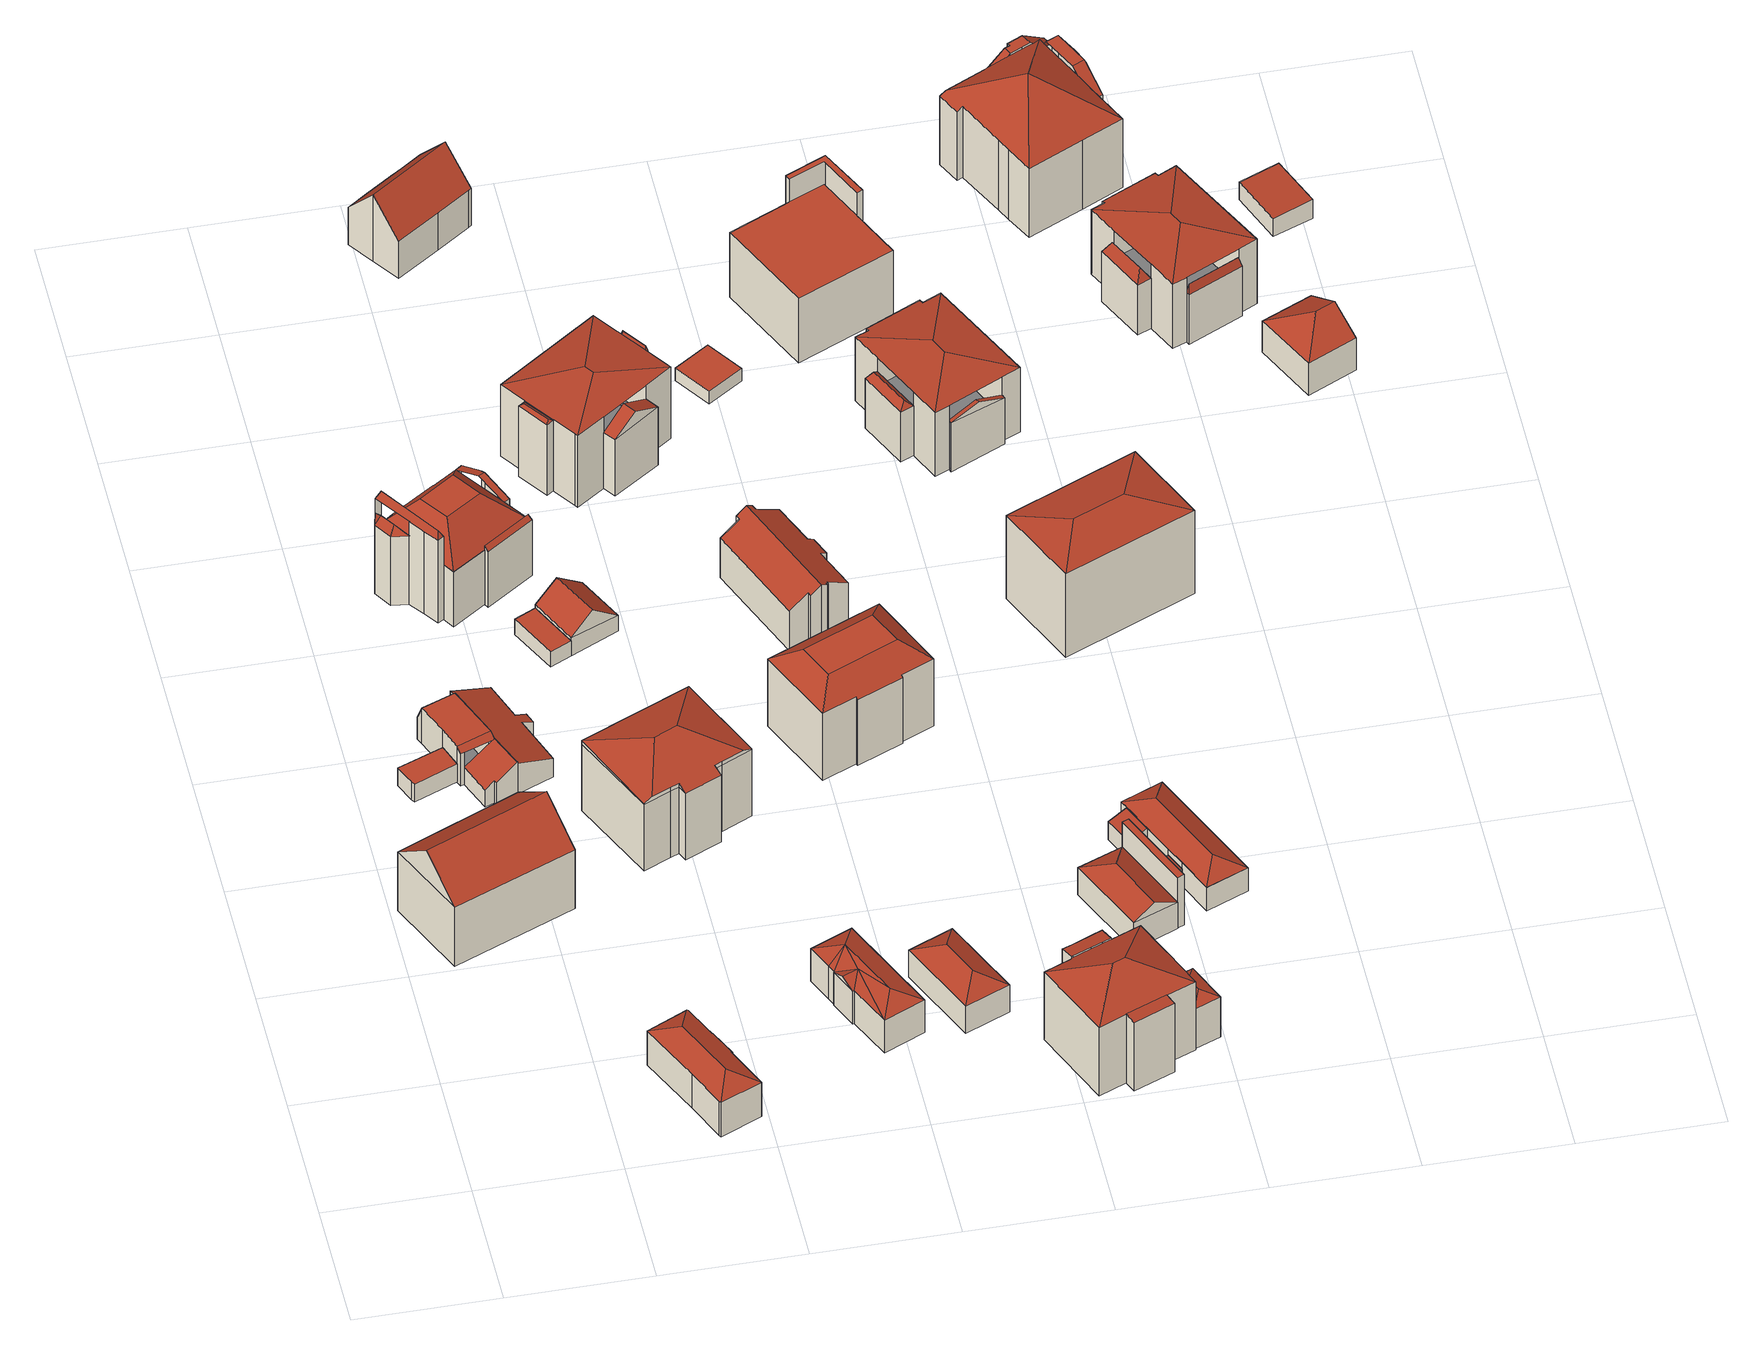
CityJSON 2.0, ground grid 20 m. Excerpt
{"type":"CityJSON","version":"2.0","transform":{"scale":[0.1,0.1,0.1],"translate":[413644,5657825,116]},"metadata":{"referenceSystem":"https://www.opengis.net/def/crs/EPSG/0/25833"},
"CityObjects":{
"building1":{"type":"Building","attributes":{"Dachtyp_tdc":"tdcGableRoof","Gemeindeschluessel":14612000,"Dachneigung":39.81,"QualitaetDacherkennung":63,"Geometrietyp2DReferenz":"3000","measuredHeight":15.78,"function":"31001_9998","roofType":"3100"},"geometry":[{"type":"Solid","lod":"2","boundaries":[[[[0,1,2,3]],[[1,4,5,2]],[[4,6,7,5]],[[6,0,3,7]],[[4,1,8]],[[0,6,9]],[[1,0,9,8]],[[6,4,8,9]],[[3,2,5,7]]]],"semantics":{"surfaces":[{"type":"WallSurface"},{"type":"RoofSurface"},{"type":"GroundSurface"}],"values":[[0,0,0,0,0,0,1,1,2]]}}]},
"building2":{"type":"Building","attributes":{"Dachtyp_tdc":"tdcPolyFlatRoof","Gemeindeschluessel":14612000,"Dachneigung":0,"QualitaetDacherkennung":68,"Geometrietyp2DReferenz":"3000","measuredHeight":3.24,"function":"31001_9998","roofType":"1000"},"geometry":[{"type":"Solid","lod":"2","boundaries":[[[[10,11,12,13]],[[11,14,15,12]],[[14,16,17,15]],[[16,18,19,17]],[[18,10,13,19]],[[18,16,14,11,10]],[[13,12,15,17,19]]]],"semantics":{"surfaces":[{"type":"WallSurface"},{"type":"RoofSurface"},{"type":"GroundSurface"}],"values":[[0,0,0,0,0,1,2]]}}]},
"building3":{"type":"Building","attributes":{"Dachtyp_tdc":"tdcHipRoof","Gemeindeschluessel":14612000,"Dachneigung":24.37,"QualitaetDacherkennung":87,"Geometrietyp2DReferenz":"3000","measuredHeight":7.54,"function":"31001_9998","roofType":"3200"},"geometry":[{"type":"Solid","lod":"2","boundaries":[[[[20,21,22]],[[23,24,25,20,22,26]],[[21,27,28,29,30,31,32,33,26,22]],[[34,35,36,37,38,39,40,41,42,43,44,45]],[[30,29,35,34]],[[29,28,36,35]],[[28,27,37,36]],[[27,21,38,37]],[[21,20,39,38]],[[20,25,40,39]],[[25,24,41,40]],[[24,23,42,41]],[[23,33,43,42]],[[33,32,44,43]],[[32,31,45,44]],[[31,30,34,45]],[[33,23,26]]]],"semantics":{"surfaces":[{"type":"RoofSurface"},{"type":"GroundSurface"},{"type":"WallSurface"}],"values":[[0,0,0,1,2,2,2,2,2,2,2,2,2,2,2,2,0]]}}]},
"building4":{"type":"Building","attributes":{"Gemeindeschluessel":14612000,"Geometrietyp2DReferenz":"3000","function":"31001_9998","roofType":"9999"},"children":["building4-1","building4-2"]},
"building4-1":{"type":"BuildingPart","attributes":{"Dachtyp_tdc":"tdcCutGableRoof","Dachneigung":0.123,"QualitaetDacherkennung":60,"Geometrietyp2DReferenz":"3000","measuredHeight":6.38,"roofType":"9999"},"parents":["building4"],"geometry":[{"type":"MultiSurface","lod":"2","boundaries":[[[46,47,48,49]],[[47,50,51,48]],[[50,52,53,51]],[[52,54,55,53]],[[54,56,57,55]],[[56,58,59,57]],[[58,60,61,59]],[[62,63,64,65,66]],[[63,67,68,64]],[[67,69,70,68]],[[69,71,72,70]],[[71,73,74,72]],[[73,46,49,74]],[[69,67,63,62,75,60,58]],[[56,54,52,50,47,46,73]],[[58,56,73,71,69]],[[49,48,51,53,55,57,59,61,65,64,68,70,72,74]]],"semantics":{"surfaces":[{"type":"WallSurface"},{"type":"RoofSurface"},{"type":"GroundSurface"}],"values":[0,0,0,0,0,0,0,0,0,0,0,0,0,1,1,1,2]}}]},
"building4-2":{"type":"BuildingPart","attributes":{"Dachtyp_tdc":"tdcPolyFlatRoof","Dachneigung":31.59,"QualitaetDacherkennung":56,"Geometrietyp2DReferenz":"3000","measuredHeight":5.87,"roofType":"2100"},"parents":["building4"],"geometry":[{"type":"MultiSurface","lod":"2","boundaries":[[[76,77,78,61,60]],[[77,79,80,78]],[[79,81,82,80]],[[81,83,84,82]],[[83,85,86,84]],[[85,66,65,86]],[[66,85,83,81,79,77,76,75]],[[61,78,80,82,84,86,65]]],"semantics":{"surfaces":[{"type":"WallSurface"},{"type":"RoofSurface"},{"type":"GroundSurface"}],"values":[0,0,0,0,0,0,1,2]}}]},
"building5":{"type":"Building","attributes":{"Dachtyp_tdc":"tdcPolyFlatRoof","Gemeindeschluessel":14612000,"Dachneigung":21.77,"QualitaetDacherkennung":79,"Geometrietyp2DReferenz":"3000","measuredHeight":5.62,"function":"31001_9998","roofType":"2100"},"geometry":[{"type":"Solid","lod":"2","boundaries":[[[[87,88,89,90]],[[88,91,92,89]],[[91,93,94,92]],[[93,95,96,94]],[[95,97,98,96]],[[97,99,100,98]],[[99,101,102,100]],[[101,87,90,102]],[[101,99,97,95,93,91,88,87]],[[90,89,92,94,96,98,100,102]]]],"semantics":{"surfaces":[{"type":"WallSurface"},{"type":"RoofSurface"},{"type":"GroundSurface"}],"values":[[0,0,0,0,0,0,0,0,1,2]]}}]},
"building6":{"type":"Building","attributes":{"Gemeindeschluessel":14612000,"Geometrietyp2DReferenz":"3000","function":"31001_9998","roofType":"9999"},"children":["building6-1","building6-2","building6-3","building6-4","building6-5","building6-6","building6-7"]},
"building6-1":{"type":"BuildingPart","attributes":{"Dachtyp_tdc":"tdcFreeFormRoof","Dachneigung":66.56,"QualitaetDacherkennung":12,"Geometrietyp2DReferenz":"3000","measuredHeight":16.06,"roofType":"5000"},"parents":["building6"],"geometry":[{"type":"MultiSurface","lod":"2","boundaries":[[[103,104,105,106]],[[104,107,108,109,105]],[[110,111,112,113,114,115]],[[116,117,118,119,120]],[[117,103,106,118]],[[111,110,121]],[[110,107,104,103,117,122,121]],[[117,116,122]],[[116,111,121,122]],[[106,105,109,114,113,119,118]]],"semantics":{"surfaces":[{"type":"WallSurface"},{"type":"RoofSurface"},{"type":"GroundSurface"}],"values":[0,0,0,0,0,1,1,1,1,2]}}]},
"building6-2":{"type":"BuildingPart","attributes":{"Dachtyp_tdc":"tdcPolyFlatRoof","Dachneigung":38.44,"QualitaetDacherkennung":28,"Geometrietyp2DReferenz":"3000","measuredHeight":10.47,"roofType":"2100"},"parents":["building6"],"geometry":[{"type":"MultiSurface","lod":"2","boundaries":[[[123,124,125,126,127,128]],[[129,130,131,132,133,134]],[[130,123,128,131]],[[130,129,124,123]],[[128,127,132,131]]],"semantics":{"surfaces":[{"type":"WallSurface"},{"type":"RoofSurface"},{"type":"GroundSurface"}],"values":[0,0,0,1,2]}}]},
"building6-3":{"type":"BuildingPart","attributes":{"Dachtyp_tdc":"tdcGableRoof","Dachneigung":12.27,"QualitaetDacherkennung":12,"Geometrietyp2DReferenz":"3000","measuredHeight":6.45,"roofType":"3100"},"parents":["building6"],"geometry":[{"type":"MultiSurface","lod":"2","boundaries":[[[135,136,137,138]],[[139,140,141,142]],[[140,143,144,141]],[[143,145,146,144]],[[145,135,138,146]],[[143,140,139,147]],[[147,136,135,145,143]],[[138,137,148,142,141,144,146]]],"semantics":{"surfaces":[{"type":"WallSurface"},{"type":"RoofSurface"},{"type":"GroundSurface"}],"values":[0,0,0,0,0,1,1,2]}}]},
"building6-4":{"type":"BuildingPart","attributes":{"Dachtyp_tdc":"tdcFreeFormRoof","Dachneigung":58.34,"QualitaetDacherkennung":25,"Geometrietyp2DReferenz":"3000","measuredHeight":13.63,"roofType":"5000"},"parents":["building6"],"geometry":[{"type":"MultiSurface","lod":"2","boundaries":[[[108,149,150,109]],[[149,151,152,150]],[[151,115,114,152]],[[153,115,151]],[[154,153,151,149]],[[154,149,108]],[[153,154,108,115]],[[109,150,152,114]]],"semantics":{"surfaces":[{"type":"WallSurface"},{"type":"RoofSurface"},{"type":"GroundSurface"}],"values":[0,0,0,1,1,1,1,2]}}]},
"building6-5":{"type":"BuildingPart","attributes":{"Dachtyp_tdc":"tdcCutTentRoof","Dachneigung":47.79,"QualitaetDacherkennung":47,"Geometrietyp2DReferenz":"3000","measuredHeight":14.55,"roofType":"9999"},"parents":["building6"],"geometry":[{"type":"MultiSurface","lod":"2","boundaries":[[[126,155,156,127]],[[155,120,119,156]],[[112,157,139,142,113]],[[158,159,160,137,136]],[[159,161,162,160]],[[163,133,132,164]],[[165,125,134,166,167]],[[112,168,165,167,169]],[[157,112,169,170,161,159,158]],[[171,161,170,166,134]],[[170,169,167,166]],[[163,171,134,133]],[[171,163,172,161]],[[120,168,112]],[[155,165,168,120]],[[126,125,165,155]],[[127,156,119,113,142,148,137,160,162,173,164,132]]],"semantics":{"surfaces":[{"type":"WallSurface"},{"type":"RoofSurface"},{"type":"GroundSurface"}],"values":[0,0,0,0,0,0,1,1,1,1,1,0,0,0,0,0,2]}}]},
"building6-6":{"type":"BuildingPart","attributes":{"Dachtyp_tdc":"tdcFreeFormRoof","Dachneigung":47.49,"QualitaetDacherkennung":23,"Geometrietyp2DReferenz":"3000","measuredHeight":5.92,"roofType":"5000"},"parents":["building6"],"geometry":[{"type":"MultiSurface","lod":"2","boundaries":[[[174,175,176,177]],[[175,178,179,176]],[[180,181,182,183]],[[181,174,177,182]],[[178,175,184]],[[175,174,181,184]],[[181,180,178,184]],[[177,176,179,183,182]]],"semantics":{"surfaces":[{"type":"WallSurface"},{"type":"RoofSurface"},{"type":"GroundSurface"}],"values":[0,0,0,0,1,1,1,2]}}]},
"building6-7":{"type":"BuildingPart","attributes":{"Dachtyp_tdc":"tdcGableRoof","Dachneigung":20.64,"QualitaetDacherkennung":40,"Geometrietyp2DReferenz":"3000","measuredHeight":11.44,"roofType":"3100"},"parents":["building6"],"geometry":[{"type":"MultiSurface","lod":"2","boundaries":[[[185,186,187,179,178]],[[186,188,189,187]],[[188,163,164,189]],[[161,190,180,183,162]],[[191,163,188,186]],[[186,185,190,161,191]],[[179,187,189,164,173,162,183]]],"semantics":{"surfaces":[{"type":"WallSurface"},{"type":"RoofSurface"},{"type":"GroundSurface"}],"values":[0,0,0,0,1,1,2]}}]},
"building7":{"type":"Building","attributes":{"Dachtyp_tdc":"tdcFreeFormRoof","Gemeindeschluessel":14612000,"Dachneigung":18.89,"QualitaetDacherkennung":67,"Geometrietyp2DReferenz":"3000","measuredHeight":14.84,"function":"31001_9998","roofType":"5000"},"geometry":[{"type":"Solid","lod":"2","boundaries":[[[[192,193,194,195]],[[196,197,198,199]],[[196,193,192,197]],[[199,200,201,202,203,204,205,194,193,196]],[[206,195,194,205,207]],[[207,205,204,208]],[[208,204,203]],[[202,201,209]],[[209,201,200,210]],[[211,198,197,212]],[[210,200,199,198,211]],[[212,197,192,213]],[[203,202,214,215]],[[202,209,216,214]],[[209,210,217,216]],[[210,211,218,217]],[[211,212,219,218]],[[212,213,220,219]],[[213,206,221,220]],[[206,207,222,221]],[[207,208,223,222]],[[208,203,215,223]],[[213,192,195,206]],[[215,214,216,217,218,219,220,221,222,223]]]],"semantics":{"surfaces":[{"type":"RoofSurface"},{"type":"WallSurface"},{"type":"GroundSurface"}],"values":[[0,0,0,0,1,1,1,1,1,1,1,1,1,1,1,1,1,1,1,1,1,1,1,2]]}}]},
"building8":{"type":"Building","attributes":{"Dachtyp_tdc":"tdcPolyFlatRoof","Gemeindeschluessel":14612000,"Dachneigung":0,"QualitaetDacherkennung":71,"Geometrietyp2DReferenz":"3000","measuredHeight":2.63,"function":"31001_9998","roofType":"1000"},"geometry":[{"type":"Solid","lod":"2","boundaries":[[[[224,225,226,227]],[[225,228,229,226]],[[228,230,231,229]],[[230,224,227,231]],[[230,228,225,224]],[[227,226,229,231]]]],"semantics":{"surfaces":[{"type":"WallSurface"},{"type":"RoofSurface"},{"type":"GroundSurface"}],"values":[[0,0,0,0,1,2]]}}]},
"building9":{"type":"Building","attributes":{"Dachtyp_tdc":"tdcFreeFormRoof","Gemeindeschluessel":14612000,"Dachneigung":23.74,"QualitaetDacherkennung":91,"Geometrietyp2DReferenz":"3000","measuredHeight":7.22,"function":"31001_9998","roofType":"5000"},"geometry":[{"type":"Solid","lod":"2","boundaries":[[[[232,233,234,235]],[[233,236,237,234]],[[236,238,239,237]],[[238,240,241,239]],[[240,242,243,241]],[[242,244,245,243]],[[244,246,247,245]],[[246,248,249,247]],[[248,232,235,249]],[[250,248,246]],[[251,250,246,244]],[[251,244,242]],[[250,252,248]],[[251,252,250]],[[251,238,252]],[[251,240,238]],[[240,251,242]],[[248,252,232]],[[253,252,238,236]],[[253,236,233]],[[252,253,233,232]],[[235,234,237,239,241,243,245,247,249]]]],"semantics":{"surfaces":[{"type":"WallSurface"},{"type":"RoofSurface"},{"type":"GroundSurface"}],"values":[[0,0,0,0,0,0,0,0,0,1,1,1,1,1,1,1,1,1,1,0,1,2]]}}]},
"building10":{"type":"Building","attributes":{"Dachtyp_tdc":"tdcGableRoof","Gemeindeschluessel":14612000,"Dachneigung":39.93,"QualitaetDacherkennung":67,"Geometrietyp2DReferenz":"3000","measuredHeight":6.17,"function":"31001_9998","roofType":"3100"},"geometry":[{"type":"Solid","lod":"2","boundaries":[[[[254,255,231,227]],[[255,256,257,231]],[[256,258,259,257]],[[258,254,227,259]],[[256,255,260]],[[254,258,261]],[[255,254,261,260]],[[258,256,260,261]],[[227,231,257,259]]]],"semantics":{"surfaces":[{"type":"WallSurface"},{"type":"RoofSurface"},{"type":"GroundSurface"}],"values":[[0,0,0,0,0,0,1,1,2]]}}]},
"building11":{"type":"Building","attributes":{"Dachtyp_tdc":"tdcHipRoof","Gemeindeschluessel":14612000,"Dachneigung":29.7,"QualitaetDacherkennung":80,"Geometrietyp2DReferenz":"3000","measuredHeight":6.74,"function":"31001_9998","roofType":"3200"},"geometry":[{"type":"Solid","lod":"2","boundaries":[[[[262,263,264,265]],[[263,266,267,264]],[[266,268,269,267]],[[268,262,265,269]],[[266,263,270]],[[262,268,271]],[[263,262,271,270]],[[268,266,270,271]],[[265,264,267,269]]]],"semantics":{"surfaces":[{"type":"WallSurface"},{"type":"RoofSurface"},{"type":"GroundSurface"}],"values":[[0,0,0,0,1,1,1,1,2]]}}]},
"building12":{"type":"Building","attributes":{"name":"Dreieinigkeitsgemeinde Dresden","Dachtyp_tdc":"tdcGableRoof","Gemeindeschluessel":14612000,"Dachneigung":49.13,"QualitaetDacherkennung":100,"Geometrietyp2DReferenz":"3000","measuredHeight":11.85,"function":"31001_3041","roofType":"3100"},"geometry":[{"type":"Solid","lod":"2","boundaries":[[[[272,273,274,275]],[[273,276,277,274]],[[276,278,279,277]],[[278,280,281,279]],[[280,282,283,281]],[[282,284,285,283]],[[284,286,287,285]],[[286,288,289,287]],[[288,290,291,289]],[[290,292,293,291]],[[292,294,295,293]],[[294,272,275,295]],[[290,288,286,284,282,280]],[[280,278,276,273,272,294,292,290]],[[275,274,277,279,281,283,285,287,289,291,293,295]]]],"semantics":{"surfaces":[{"type":"WallSurface"},{"type":"RoofSurface"},{"type":"GroundSurface"}],"values":[[0,0,0,0,0,0,0,0,0,0,0,0,1,1,2]]}}]},
"building13":{"type":"Building","attributes":{"Gemeindeschluessel":14612000,"Geometrietyp2DReferenz":"3000","function":"31001_9998","roofType":"9999"},"children":["building13-1","building13-2","building13-3","building13-4"]},
"building13-1":{"type":"BuildingPart","attributes":{"Dachtyp_tdc":"tdcFreeFormRoof","Dachneigung":25.11,"QualitaetDacherkennung":18,"Geometrietyp2DReferenz":"3000","measuredHeight":12.85,"roofType":"5000"},"parents":["building13"],"geometry":[{"type":"MultiSurface","lod":"2","boundaries":[[[296,297,298,299]],[[297,300,301,298]],[[300,302,303,301]],[[304,305,300,297]],[[304,297,296]],[[305,304,296,302]],[[305,302,300]],[[299,298,301,303]]],"semantics":{"surfaces":[{"type":"WallSurface"},{"type":"RoofSurface"},{"type":"GroundSurface"}],"values":[0,0,0,1,1,1,1,2]}}]},
"building13-2":{"type":"BuildingPart","attributes":{"Dachtyp_tdc":"tdcFreeFormRoof","Dachneigung":77.84,"QualitaetDacherkennung":19,"Geometrietyp2DReferenz":"3000","measuredHeight":12.87,"roofType":"5000"},"parents":["building13"],"geometry":[{"type":"MultiSurface","lod":"2","boundaries":[[[306,307,308,309]],[[307,310,311,308]],[[312,306,309,313]],[[314,310,307]],[[315,314,307,306]],[[315,306,312]],[[314,315,312,310]],[[309,308,311,313]]],"semantics":{"surfaces":[{"type":"WallSurface"},{"type":"RoofSurface"},{"type":"GroundSurface"}],"values":[0,0,0,1,1,1,1,2]}}]},
"building13-3":{"type":"BuildingPart","attributes":{"Dachtyp_tdc":"tdcGableRoof","Dachneigung":26.93,"QualitaetDacherkennung":8,"Geometrietyp2DReferenz":"3000","measuredHeight":12.49,"roofType":"3100"},"parents":["building13"],"geometry":[{"type":"MultiSurface","lod":"2","boundaries":[[[316,317,318,319]],[[317,320,321,318]],[[320,322,323,321]],[[320,317,324]],[[317,316,325,324]],[[322,320,324,325]],[[319,318,321,323]]],"semantics":{"surfaces":[{"type":"WallSurface"},{"type":"RoofSurface"},{"type":"GroundSurface"}],"values":[0,0,0,0,1,1,2]}}]},
"building13-4":{"type":"BuildingPart","attributes":{"Dachtyp_tdc":"tdcHipRoof","Dachneigung":10.04,"QualitaetDacherkennung":43,"Geometrietyp2DReferenz":"3000","measuredHeight":14.32,"roofType":"3200"},"parents":["building13"],"geometry":[{"type":"MultiSurface","lod":"2","boundaries":[[[326,303,302]],[[326,327,328,303]],[[327,329,330,328]],[[329,331,313,330]],[[331,312,313]],[[332,311,310]],[[332,333,334,311]],[[333,335,336,334]],[[335,337,319,336]],[[337,316,319]],[[338,339,340,323,322]],[[339,341,342,340]],[[341,343,296,299,342]],[[339,338,337,335,344]],[[329,327,345]],[[335,333,332,331,329,345,344]],[[327,326,343,341,339,344,345]],[[303,328,330,313,311,334,336,319,323,340,342,299]]],"semantics":{"surfaces":[{"type":"WallSurface"},{"type":"RoofSurface"},{"type":"GroundSurface"}],"values":[0,0,0,0,0,0,0,0,0,0,0,0,0,1,1,1,1,2]}}]},
"building14":{"type":"Building","attributes":{"Dachtyp_tdc":"tdcCutTentRoof","Gemeindeschluessel":14612000,"Dachneigung":36.1,"QualitaetDacherkennung":72,"Geometrietyp2DReferenz":"3000","measuredHeight":14.49,"function":"31001_9998","roofType":"9999"},"geometry":[{"type":"Solid","lod":"2","boundaries":[[[[346,347,348,349]],[[347,350,351,348]],[[350,352,353,351]],[[352,354,355,353]],[[356,357,358,359]],[[346,356,359,360]],[[347,346,360,361]],[[357,362,354,352,350,347,361,358]],[[361,360,359,358]],[[355,363,364,365,349,348,351,353]],[[354,362,363,355]],[[362,357,364,363]],[[357,356,365,364]],[[356,346,349,365]]]],"semantics":{"surfaces":[{"type":"WallSurface"},{"type":"RoofSurface"},{"type":"GroundSurface"}],"values":[[0,0,0,0,1,1,1,1,1,2,0,0,0,0]]}}]},
"building15":{"type":"Building","attributes":{"Dachtyp_tdc":"tdcGableRoof","Gemeindeschluessel":14612000,"Dachneigung":29.75,"QualitaetDacherkennung":76,"Geometrietyp2DReferenz":"3000","measuredHeight":9.94,"function":"31001_9998","roofType":"3100"},"geometry":[{"type":"Solid","lod":"2","boundaries":[[[[366,367,368,369]],[[367,370,371,368]],[[370,372,373,371]],[[372,374,375,373]],[[374,376,377,375]],[[376,378,379,377]],[[378,380,381,379]],[[380,382,383,381]],[[382,384,385,383]],[[384,386,387,385]],[[386,388,389,387]],[[388,390,391,389]],[[390,392,393,391]],[[392,394,395,393]],[[394,396,397,395]],[[396,398,399,397]],[[398,400,401,399]],[[400,402,403,401]],[[402,404,405,403]],[[404,366,369,405]],[[400,398,396,394,392,390,388,386,384,382,380,378,376,374]],[[374,372,370,367,366,404,402,400]],[[369,368,371,373,375,377,379,381,383,385,387,389,391,393,395,397,399,401,403,405]]]],"semantics":{"surfaces":[{"type":"WallSurface"},{"type":"RoofSurface"},{"type":"GroundSurface"}],"values":[[0,0,0,0,0,0,0,0,0,0,0,0,0,0,0,0,0,0,0,0,1,1,2]]}}]},
"building16":{"type":"Building","attributes":{"Gemeindeschluessel":14612000,"Geometrietyp2DReferenz":"3000","function":"31001_9998","roofType":"9999"},"children":["building16-1","building16-2","building16-3","building16-4"]},
"building16-1":{"type":"BuildingPart","attributes":{"Dachtyp_tdc":"tdcPolyFlatRoof","Dachneigung":3.27,"QualitaetDacherkennung":62,"Geometrietyp2DReferenz":"3000","measuredHeight":12.29,"roofType":"2100"},"parents":["building16"],"geometry":[{"type":"MultiSurface","lod":"2","boundaries":[[[406,407,408,409]],[[407,410,408]],[[411,412,413,414,415]],[[412,406,409,413]],[[412,411,407,406]],[[409,408,414,413]]],"semantics":{"surfaces":[{"type":"WallSurface"},{"type":"RoofSurface"},{"type":"GroundSurface"}],"values":[0,0,0,0,1,2]}}]},
"building16-2":{"type":"BuildingPart","attributes":{"Dachtyp_tdc":"tdcPolyFlatRoof","Dachneigung":6.11,"QualitaetDacherkennung":75,"Geometrietyp2DReferenz":"3000","measuredHeight":12.37,"roofType":"2100"},"parents":["building16"],"geometry":[{"type":"MultiSurface","lod":"2","boundaries":[[[416,417,418]],[[419,420,421,422,423]],[[420,424,425,421]],[[424,426,427,425]],[[426,428,429,427]],[[428,416,418,429]],[[428,426,424,420,419,416]],[[418,422,421,425,427,429]]],"semantics":{"surfaces":[{"type":"WallSurface"},{"type":"RoofSurface"},{"type":"GroundSurface"}],"values":[0,0,0,0,0,0,1,2]}}]},
"building16-3":{"type":"BuildingPart","attributes":{"Dachtyp_tdc":"tdcHipRoof","Dachneigung":25.67,"QualitaetDacherkennung":84,"Geometrietyp2DReferenz":"3000","measuredHeight":15.14,"roofType":"3200"},"parents":["building16"],"geometry":[{"type":"MultiSurface","lod":"2","boundaries":[[[410,430,431,408]],[[430,432,433,431]],[[432,434,435,433]],[[434,423,422,435]],[[417,436,437,418]],[[436,438,439,440,437]],[[441,442,443,444,445]],[[442,415,414,443]],[[442,441,438,436,446]],[[432,430,447]],[[436,417,423,434,432,447,446]],[[430,410,415,442,446,447]],[[408,431,433,435,422,418,437,440,444,443,414]]],"semantics":{"surfaces":[{"type":"WallSurface"},{"type":"RoofSurface"},{"type":"GroundSurface"}],"values":[0,0,0,0,0,0,0,0,1,1,1,1,2]}}]},
"building16-4":{"type":"BuildingPart","attributes":{"Dachtyp_tdc":"tdcFreeFormRoof","Dachneigung":24.08,"QualitaetDacherkennung":18,"Geometrietyp2DReferenz":"3000","measuredHeight":8.07,"roofType":"5000"},"parents":["building16"],"geometry":[{"type":"MultiSurface","lod":"2","boundaries":[[[448,449,450,451]],[[449,452,453,450]],[[452,445,444,453]],[[454,445,452]],[[455,454,452,449]],[[455,449,448]],[[454,455,448,445]],[[451,450,453,444]]],"semantics":{"surfaces":[{"type":"WallSurface"},{"type":"RoofSurface"},{"type":"GroundSurface"}],"values":[0,0,0,1,1,1,1,2]}}]},
"building17":{"type":"Building","attributes":{"Dachtyp_tdc":"tdcPolyFlatRoof","Gemeindeschluessel":14612000,"Dachneigung":0,"QualitaetDacherkennung":78,"Geometrietyp2DReferenz":"3000","measuredHeight":2.29,"function":"31001_9998","roofType":"1000"},"geometry":[{"type":"Solid","lod":"2","boundaries":[[[[456,457,458,459]],[[457,460,461,458]],[[460,462,463,461]],[[462,456,459,463]],[[462,460,457,456]],[[459,458,461,463]]]],"semantics":{"surfaces":[{"type":"WallSurface"},{"type":"RoofSurface"},{"type":"GroundSurface"}],"values":[[0,0,0,0,1,2]]}}]},
"building18":{"type":"Building","attributes":{"Dachtyp_tdc":"tdcHipAndGableRoof","Gemeindeschluessel":14612000,"Dachneigung":29.65,"QualitaetDacherkennung":47,"Geometrietyp2DReferenz":"3000","measuredHeight":6.75,"function":"31001_9998","roofType":"5000"},"geometry":[{"type":"Solid","lod":"2","boundaries":[[[[464,465,466,467]],[[465,468,469,466]],[[468,470,471,469]],[[470,464,467,471]],[[468,465,472]],[[464,470,473]],[[465,464,473,472]],[[470,468,472,473]],[[467,466,469,471]]]],"semantics":{"surfaces":[{"type":"WallSurface"},{"type":"RoofSurface"},{"type":"GroundSurface"}],"values":[[0,0,0,0,1,0,1,1,2]]}}]},
"building19":{"type":"Building","attributes":{"Dachtyp_tdc":"tdcPolyFlatRoof","Gemeindeschluessel":14612000,"Dachneigung":0,"QualitaetDacherkennung":0,"Geometrietyp2DReferenz":"3000","BezugspunktDach":"2000","measuredHeight":9,"function":"31001_9998"},"geometry":[{"type":"MultiSurface","lod":"2","boundaries":[[[474,475,476,477]],[[477,476,478,479]],[[476,475,480,478]],[[475,474,481,480]],[[474,477,479,481]],[[479,478,480,481]]],"semantics":{"surfaces":[{"type":"RoofSurface"},{"type":"WallSurface"},{"type":"GroundSurface"}],"values":[0,1,1,1,1,2]}}]},
"building20":{"type":"Building","attributes":{"Dachtyp_tdc":"tdcPolyFlatRoof","Gemeindeschluessel":14612000,"Dachneigung":17.87,"QualitaetDacherkennung":80,"Geometrietyp2DReferenz":"3000","measuredHeight":4.13,"function":"31001_9998","roofType":"2100"},"geometry":[{"type":"Solid","lod":"2","boundaries":[[[[482,483,484,485]],[[483,486,487,484]],[[486,488,489,487]],[[488,482,485,489]],[[488,486,483,482]],[[485,484,487,489]]]],"semantics":{"surfaces":[{"type":"WallSurface"},{"type":"RoofSurface"},{"type":"GroundSurface"}],"values":[[0,0,0,0,1,2]]}}]},
"building21":{"type":"Building","attributes":{"Dachtyp_tdc":"tdcPolyFlatRoof","Gemeindeschluessel":14612000,"Dachneigung":3.91,"QualitaetDacherkennung":53,"Geometrietyp2DReferenz":"3000","measuredHeight":3.15,"function":"31001_9998","roofType":"2100"},"geometry":[{"type":"Solid","lod":"2","boundaries":[[[[490,491,492,493]],[[491,494,495,492]],[[494,496,497,495]],[[496,490,493,497]],[[496,494,491,490]],[[493,492,495,497]]]],"semantics":{"surfaces":[{"type":"WallSurface"},{"type":"RoofSurface"},{"type":"GroundSurface"}],"values":[[0,0,0,0,1,2]]}}]},
"building22":{"type":"Building","attributes":{"Dachtyp_tdc":"tdcFreeFormRoof","Gemeindeschluessel":14612000,"Dachneigung":29.79,"QualitaetDacherkennung":75,"Geometrietyp2DReferenz":"3000","measuredHeight":5.95,"function":"31001_9998","roofType":"5000"},"geometry":[{"type":"Solid","lod":"2","boundaries":[[[[498,499,495,500]],[[499,501,492,495]],[[501,482,485,492]],[[482,488,489,485]],[[488,502,503,489]],[[502,504,505,503]],[[504,506,507,505]],[[506,498,500,507]],[[508,506,509]],[[510,511,504]],[[509,506,504,511]],[[512,508,509,511,510,513,514,515]],[[499,512,515,501]],[[501,515,514,482]],[[482,514,513,488]],[[488,513,510,502]],[[498,508,512,499]],[[502,510,504]],[[506,508,498]],[[500,495,492,485,489,503,505,507]]]],"semantics":{"surfaces":[{"type":"WallSurface"},{"type":"RoofSurface"},{"type":"GroundSurface"}],"values":[[0,0,0,0,0,0,0,0,1,1,1,1,0,0,0,0,0,0,0,2]]}}]},
"building23":{"type":"Building","attributes":{"Gemeindeschluessel":14612000,"Geometrietyp2DReferenz":"3000","function":"31001_9998","roofType":"9999"},"children":["building23-1","building23-2"]},
"building23-1":{"type":"BuildingPart","attributes":{"Dachtyp_tdc":"tdcPolyFlatRoof","Dachneigung":0,"QualitaetDacherkennung":57,"Geometrietyp2DReferenz":"3000","measuredHeight":11.5,"roofType":"1000"},"parents":["building23"],"geometry":[{"type":"MultiSurface","lod":"2","boundaries":[[[516,517,518,519]],[[517,520,521,518]],[[520,522,523,521]],[[524,516,519,525]],[[524,526,522,520,517,516]],[[519,518,521,523,527,525]]],"semantics":{"surfaces":[{"type":"WallSurface"},{"type":"RoofSurface"},{"type":"GroundSurface"}],"values":[0,0,0,0,1,2]}}]},
"building23-2":{"type":"BuildingPart","attributes":{"Dachtyp_tdc":"tdcPolyFlatRoof","Dachneigung":0,"QualitaetDacherkennung":35,"Geometrietyp2DReferenz":"3000","measuredHeight":15.58,"roofType":"1000"},"parents":["building23"],"geometry":[{"type":"MultiSurface","lod":"2","boundaries":[[[528,529,530,523,522]],[[529,531,532,530]],[[531,533,534,532]],[[533,535,524,525,534]],[[535,533,531,529,528,536]],[[527,523,530,532,534,525]]],"semantics":{"surfaces":[{"type":"WallSurface"},{"type":"RoofSurface"},{"type":"GroundSurface"}],"values":[0,0,0,0,1,2]}}]},
"building24":{"type":"Building","attributes":{"Gemeindeschluessel":14612000,"Geometrietyp2DReferenz":"3000","function":"31001_9998","roofType":"9999"},"children":["building24-1","building24-2","building24-3"]},
"building24-1":{"type":"BuildingPart","attributes":{"Dachtyp_tdc":"tdcGableRoof","Dachneigung":21.32,"QualitaetDacherkennung":10,"Geometrietyp2DReferenz":"3000","measuredHeight":9.92,"roofType":"3100"},"parents":["building24"],"geometry":[{"type":"MultiSurface","lod":"2","boundaries":[[[537,538,539,540,541]],[[542,543,538,537]],[[543,544,539,538]],[[544,543,545]],[[543,542,546,545]],[[547,548,544,545,546]]],"semantics":{"surfaces":[{"type":"GroundSurface"},{"type":"WallSurface"},{"type":"RoofSurface"}],"values":[0,1,1,1,2,2]}}]},
"building24-2":{"type":"BuildingPart","attributes":{"Dachtyp_tdc":"tdcHipRoof","Dachneigung":10.07,"QualitaetDacherkennung":68,"Geometrietyp2DReferenz":"3000","measuredHeight":12.69,"roofType":"3200"},"parents":["building24"],"geometry":[{"type":"MultiSurface","lod":"2","boundaries":[[[549,550,551]],[[549,552,553,550]],[[552,554,555,553]],[[554,556,557,555]],[[556,558,559,557]],[[558,560,561,559]],[[560,562,563,561]],[[562,564,565,563]],[[564,566,537,565]],[[566,542,537]],[[567,568,569,540,548]],[[568,570,571,569]],[[570,572,571]],[[568,567,573,566,564,574]],[[562,560,558,556,554,552,575]],[[564,562,575,574]],[[552,549,570,568,574,575]],[[550,553,555,557,559,561,563,565,537,541,540,569,571]]],"semantics":{"surfaces":[{"type":"WallSurface"},{"type":"RoofSurface"},{"type":"GroundSurface"}],"values":[0,0,0,0,0,0,0,0,0,0,0,0,0,1,1,1,1,2]}}]},
"building24-3":{"type":"BuildingPart","attributes":{"Dachtyp_tdc":"tdcFreeFormRoof","Dachneigung":45.06,"QualitaetDacherkennung":20,"Geometrietyp2DReferenz":"3000","measuredHeight":9.91,"roofType":"5000"},"parents":["building24"],"geometry":[{"type":"MultiSurface","lod":"2","boundaries":[[[572,576,577,571]],[[576,578,579,577]],[[578,551,550,579]],[[580,576,572]],[[581,580,572,551]],[[581,551,578]],[[580,581,578,576]],[[550,571,577,579]]],"semantics":{"surfaces":[{"type":"WallSurface"},{"type":"RoofSurface"},{"type":"GroundSurface"}],"values":[0,0,0,1,1,1,1,2]}}]},
"building25":{"type":"Building","attributes":{"Dachtyp_tdc":"tdcHipRoof","Gemeindeschluessel":14612000,"Dachneigung":11.92,"QualitaetDacherkennung":60,"Geometrietyp2DReferenz":"3000","measuredHeight":16.34,"function":"31001_9998","roofType":"3200"},"geometry":[{"type":"Solid","lod":"2","boundaries":[[[[582,583,584,585]],[[583,586,587,584]],[[586,588,589,587]],[[583,582,590]],[[588,586,591]],[[582,588,591,590]],[[586,583,590,591]],[[589,585,584,587]],[[588,582,585,589]]]],"semantics":{"surfaces":[{"type":"WallSurface"},{"type":"RoofSurface"},{"type":"GroundSurface"}],"values":[[0,0,0,1,1,1,1,2,0]]}}]},
"building26":{"type":"Building","attributes":{"Gemeindeschluessel":14612000,"Geometrietyp2DReferenz":"3000","function":"31001_9998","roofType":"9999"},"children":["building26-1","building26-2","building26-3"]},
"building26-1":{"type":"BuildingPart","attributes":{"Dachtyp_tdc":"tdcTentRoof","Dachneigung":25.19,"QualitaetDacherkennung":38,"Geometrietyp2DReferenz":"3000","measuredHeight":16.96,"roofType":"3500"},"parents":["building26"],"geometry":[{"type":"MultiSurface","lod":"2","boundaries":[[[592,593,594,595]],[[593,596,597,594]],[[596,598,599,597]],[[598,600,601,599]],[[600,602,603,601]],[[602,604,605,603]],[[604,606,607,605]],[[606,608,609,610,607]],[[611,612,613,614,615]],[[612,592,595,613]],[[593,592,612,616]],[[606,604,602,600,598,596,593,616]],[[617,618,619,620,621,608,606,616]],[[612,611,622,623,624,625,617,616]],[[595,594,597,599,601,603,605,607,610,626,627,628,629,630,614,613]]],"semantics":{"surfaces":[{"type":"WallSurface"},{"type":"RoofSurface"},{"type":"GroundSurface"}],"values":[0,0,0,0,0,0,0,0,0,0,1,1,1,1,2]}}]},
"building26-2":{"type":"BuildingPart","attributes":{"Dachtyp_tdc":"tdcCutGableRoof","Dachneigung":35.58,"QualitaetDacherkennung":41,"Geometrietyp2DReferenz":"3000","measuredHeight":13.14,"roofType":"9999"},"parents":["building26"],"geometry":[{"type":"MultiSurface","lod":"2","boundaries":[[[631,632,633,634]],[[632,635,636,633]],[[609,637,638,610]],[[637,639,640,638]],[[639,641,642,640]],[[641,643,644,642]],[[643,631,634,644]],[[639,637,609,621,645]],[[646,618,647,648,635,632,631]],[[645,646,631,643,641,639]],[[634,633,636,628,627,626,610,638,640,642,644]]],"semantics":{"surfaces":[{"type":"WallSurface"},{"type":"RoofSurface"},{"type":"GroundSurface"}],"values":[0,0,0,0,0,0,0,1,1,1,2]}}]},
"building26-3":{"type":"BuildingPart","attributes":{"Dachtyp_tdc":"tdcCutGableRoof","Dachneigung":0.414,"QualitaetDacherkennung":36,"Geometrietyp2DReferenz":"3000","measuredHeight":13.54,"roofType":"9999"},"parents":["building26"],"geometry":[{"type":"MultiSurface","lod":"2","boundaries":[[[649,650,651,652]],[[650,653,654,651]],[[653,615,614,654]],[[655,656,657,636,635]],[[656,658,659,657]],[[658,660,661,659]],[[660,649,652,661]],[[662,622,615,653,650,649,660]],[[656,655,648,663,625,664]],[[660,658,656,664,662]],[[652,651,654,614,630,629,628,636,657,659,661]]],"semantics":{"surfaces":[{"type":"WallSurface"},{"type":"RoofSurface"},{"type":"GroundSurface"}],"values":[0,0,0,0,0,0,0,1,1,1,2]}}]},
"building27":{"type":"Building","attributes":{"Gemeindeschluessel":14612000,"Geometrietyp2DReferenz":"3000","function":"31001_9998","roofType":"9999"},"children":["building27-1","building27-2","building27-3"]},
"building27-1":{"type":"BuildingPart","attributes":{"Dachtyp_tdc":"tdcFreeFormRoof","Dachneigung":61.98,"QualitaetDacherkennung":23,"Geometrietyp2DReferenz":"3000","measuredHeight":10.8,"roofType":"5000"},"parents":["building27"],"geometry":[{"type":"MultiSurface","lod":"2","boundaries":[[[665,666,667,668]],[[666,669,670,667]],[[671,665,668,672]],[[673,674,671,669]],[[673,669,666]],[[674,673,666,665]],[[674,665,671]],[[668,667,670,672]]],"semantics":{"surfaces":[{"type":"WallSurface"},{"type":"RoofSurface"},{"type":"GroundSurface"}],"values":[0,0,0,1,1,1,1,2]}}]},
"building27-2":{"type":"BuildingPart","attributes":{"Dachtyp_tdc":"tdcHipRoof","Dachneigung":10.13,"QualitaetDacherkennung":69,"Geometrietyp2DReferenz":"3000","measuredHeight":12.69,"roofType":"3200"},"parents":["building27"],"geometry":[{"type":"MultiSurface","lod":"2","boundaries":[[[675,670,669]],[[675,676,677,670]],[[676,678,679,677]],[[678,680,681,679]],[[680,682,683,681]],[[682,684,685,683]],[[684,686,687,685]],[[686,688,689,687]],[[688,690,691,689]],[[690,692,693,691]],[[692,694,693]],[[695,696,697,698,699]],[[696,700,672,697]],[[700,671,672]],[[696,695,701,692,690,702]],[[688,686,684,682,680,678,703]],[[690,688,703,702]],[[678,676,675,700,696,702,703]],[[670,677,679,681,683,685,687,689,691,693,704,698,697,672]]],"semantics":{"surfaces":[{"type":"WallSurface"},{"type":"RoofSurface"},{"type":"GroundSurface"}],"values":[0,0,0,0,0,0,0,0,0,0,0,0,0,0,1,1,1,1,2]}}]},
"building27-3":{"type":"BuildingPart","attributes":{"Dachtyp_tdc":"tdcFreeFormRoof","Dachneigung":77.67,"QualitaetDacherkennung":28,"Geometrietyp2DReferenz":"3000","measuredHeight":10.35,"roofType":"5000"},"parents":["building27"],"geometry":[{"type":"MultiSurface","lod":"2","boundaries":[[[694,705,706,693]],[[705,707,708,706]],[[707,699,698,708]],[[709,710,699,707]],[[711,709,707,705]],[[711,705,694]],[[709,711,694,710]],[[706,708,698,704,693]]],"semantics":{"surfaces":[{"type":"WallSurface"},{"type":"RoofSurface"},{"type":"GroundSurface"}],"values":[0,0,0,1,1,1,1,2]}}]},
"building28":{"type":"Building","attributes":{"Dachtyp_tdc":"tdcHipAndGableRoof","Gemeindeschluessel":14612000,"Dachneigung":30.64,"QualitaetDacherkennung":82,"Geometrietyp2DReferenz":"3000","measuredHeight":8.64,"function":"31001_9998","roofType":"5000"},"geometry":[{"type":"Solid","lod":"2","boundaries":[[[[712,713,714,715]],[[713,716,717,714]],[[716,718,719,717]],[[718,712,715,719]],[[716,713,720]],[[712,718,721]],[[713,712,721,720]],[[718,716,720,721]],[[715,714,717,719]]]],"semantics":{"surfaces":[{"type":"WallSurface"},{"type":"RoofSurface"},{"type":"GroundSurface"}],"values":[[0,0,0,0,1,0,1,1,2]]}}]},
"building29":{"type":"Building","attributes":{"Dachtyp_tdc":"tdcPolyFlatRoof","Gemeindeschluessel":14612000,"Dachneigung":3.02,"QualitaetDacherkennung":76,"Geometrietyp2DReferenz":"3000","measuredHeight":3.37,"function":"31001_9998","roofType":"2100"},"geometry":[{"type":"Solid","lod":"2","boundaries":[[[[722,723,724,725]],[[723,726,727,724]],[[726,728,729,727]],[[728,722,725,729]],[[728,726,723,722]],[[725,724,727,729]]]],"semantics":{"surfaces":[{"type":"WallSurface"},{"type":"RoofSurface"},{"type":"GroundSurface"}],"values":[[0,0,0,0,1,2]]}}]}
},
"vertices":[
[6,500,135],[179,576,135],[179,576,30],[6,500,30],[229,458,135],[229,458,30],[57,385,136],[57,385,30],[204,517,188],[32,442,188],
[64,695,63],[52,723,63],[52,723,31],[64,695,31],[116,748,63],[116,748,31],[128,714,63],[128,714,31],[67,689,63],[67,689,31],
[328,12,90],[386,38,90],[343,56,105],[262,160,90],[302,71,90],[326,15,90],[304,144,105],[359,100,90],[361,100,89],[343,139,89],[342,138,90],[337,150,90],[321,186,90],[319,186,91],[342,138,29],[343,139,29],[361,100,29],[359,100,29],[386,38,29],[328,12,29],[326,15,29],[302,71,29],[262,160,29],[319,186,29],[321,186,29],[337,150,29],
[94,803,68],[124,814,67],[124,814,30],[94,803,30],[117,832,20],[117,832,30],[135,839,20],[135,839,30],[141,821,68],[141,821,30],[145,811,94],[145,811,30],[176,734,94],[176,734,30],[179,725,87],[179,725,30],[136,709,87],[131,707,87],[131,707,30],[136,709,30],[136,709,60],[128,714,93],[128,714,30],[128,715,94],[128,715,30],[116,748,94],[116,748,30],[98,793,94],[98,793,30],[177,724,87],
[179,725,88],[197,680,89],[197,680,30],[199,676,89],[199,676,30],[169,664,69],[169,664,30],[167,668,69],[167,668,30],[154,663,60],[154,663,30],
[198,841,65],[218,785,65],[218,785,32],[198,841,32],[234,791,58],[234,791,32],[240,775,58],[240,775,32],[224,770,65],[224,770,32],[250,697,65],[250,697,32],[199,676,87],[199,676,32],[141,821,89],[141,821,32],
[147,1019,184],[132,1039,184],[132,1039,37],[147,1019,37],[133,1039,185],[133,1039,159],[133,1039,37],[98,1089,185],[107,1095,185],[107,1095,134],[107,1095,37],[98,1089,37],[98,1089,159],[170,1003,185],[162,998,185],[162,998,37],[170,1003,37],[170,1003,134],[106,1088,198],[163,1004,196],
[230,1013,136],[227,1019,142],[227,1019,135],[227,1019,134],[227,1019,37],[230,1013,37],[293,1064,142],[297,1059,136],[297,1059,37],[293,1064,37],[293,1064,134],[293,1064,135],
[177,1163,90],[186,1149,90],[186,1149,37],[177,1163,37],[124,1107,91],[114,1121,91],[114,1121,37],[124,1107,37],[135,1135,101],[135,1135,37],[157,1149,96],[157,1149,37],[145,1121,101],[145,1121,37],
[109,1042,159],[109,1042,37],[93,1067,159],[93,1067,37],[102,1069,173],[114,1050,173],
[180,987,134],[180,987,37],[124,1107,134],[186,1149,134],[186,1148,134],[186,1148,37],[220,1171,134],[220,1171,37],[269,1100,134],[269,1100,37],[180,987,135],[232,1074,182],[182,1041,182],[170,1003,135],[155,1080,182],[205,1114,182],[269,1100,135],[243,1137,134],[243,1137,37],
[241,1185,88],[261,1156,88],[261,1156,37],[241,1185,37],[249,1147,88],[249,1147,37],[229,1177,88],[235,1181,96],[235,1181,37],[229,1177,37],[252,1156,96],
[249,1147,149],[252,1142,151],[252,1142,37],[277,1105,134],[277,1105,37],[229,1177,134],[243,1137,151],
[427,697,159],[393,607,182],[472,568,159],[484,574,154],[360,592,182],[273,628,159],[329,503,154],[340,509,159],[367,521,159],[379,526,159],[385,512,153],[436,535,153],[430,549,159],[441,554,159],[484,574,153],[441,554,153],[430,549,153],[379,526,153],[367,521,153],[329,503,153],[273,628,153],[427,697,153],[385,512,34],[436,535,34],[379,526,34],[367,521,34],[329,503,34],[273,628,34],[427,697,34],[484,574,34],[441,554,34],[430,549,34],
[317,907,61],[287,893,61],[287,893,34],[317,907,34],[254,961,61],[254,961,34],[284,976,61],[284,976,34],
[536,178,90],[534,177,90],[534,177,32],[536,178,32],[517,216,90],[517,216,32],[518,217,90],[518,217,32],[513,228,90],[513,228,32],[497,265,90],[497,265,32],[556,291,90],[556,291,32],[621,143,90],[621,143,32],[563,117,90],[563,117,32],[579,159,104],[539,249,104],[547,206,100],[525,197,100],
[317,907,67],[284,976,67],[352,1008,62],[352,1008,34],[385,940,62],[385,940,34],[315,990,96],[348,922,96],
[672,130,81],[621,246,81],[621,246,33],[672,130,33],[684,273,81],[684,273,33],[735,157,81],[735,157,33],[667,227,100],[690,174,100],
[230,1733,98],[255,1750,98],[255,1750,32],[230,1733,32],[272,1762,98],[272,1762,32],[300,1781,98],[300,1781,32],[325,1744,151],[325,1744,32],[351,1707,98],[351,1707,32],[347,1704,98],[347,1704,32],[301,1672,98],[301,1672,32],[241,1631,98],[241,1631,32],[215,1668,151],[215,1668,32],[190,1705,98],[190,1705,32],[218,1725,98],[218,1725,32],
[356,1212,156],[347,1205,156],[347,1205,30],[356,1212,30],[318,1247,156],[318,1247,30],[327,1253,156],[327,1253,30],[349,1213,159],[325,1246,159],
[478,1359,134],[507,1318,134],[507,1318,30],[478,1359,30],[498,1312,134],[498,1312,30],[469,1353,134],[469,1353,30],[499,1319,159],[476,1352,159],
[485,1249,134],[497,1231,134],[497,1231,30],[485,1249,30],[432,1187,130],[432,1187,30],[420,1203,130],[420,1203,30],[463,1208,155],[451,1225,155],
[327,1253,158],[303,1288,158],[303,1288,30],[445,1388,158],[445,1388,30],[469,1353,158],[498,1312,158],[520,1280,158],[520,1280,30],[523,1276,158],[523,1276,30],[485,1249,158],[420,1203,158],[381,1176,158],[381,1176,30],[378,1180,158],[378,1180,30],[356,1212,158],[421,1271,173],[412,1284,173],
[697,800,155],[745,687,155],[745,687,35],[697,800,35],[699,667,155],[699,667,35],[700,664,152],[700,664,35],[635,636,152],[635,636,35],[537,730,155],[586,618,155],[602,662,180],[580,713,180],[680,757,180],[702,706,180],[634,639,155],[634,639,35],[586,618,35],[537,730,35],
[592,862,103],[533,1011,103],[533,1011,33],[592,862,33],[560,1021,122],[560,1021,33],[557,1028,122],[557,1028,33],[572,1034,132],[572,1034,33],[580,1037,127],[580,1037,33],[583,1030,127],[583,1030,33],[617,1044,106],[617,1044,33],[641,985,106],[641,985,33],[650,988,100],[650,988,33],[661,959,101],[661,959,33],[652,955,106],[652,955,33],[676,895,106],[676,895,33],[646,883,125],[646,883,33],[647,880,125],[647,880,33],[644,878,127],[644,878,33],[645,875,127],[645,875,33],[637,872,132],[637,872,33],[621,866,121],[621,866,33],[619,872,121],[619,872,33],
[867,8,130],[860,25,131],[860,25,8],[867,8,8],[860,25,130],[918,49,131],[925,32,130],[925,32,8],[918,49,8],[918,49,130],
[869,165,131],[869,165,129],[869,165,8],[812,141,132],[804,160,129],[804,160,8],[812,141,8],[812,141,129],[819,166,129],[819,166,8],[845,177,129],[845,177,8],[861,184,129],[861,184,8],
[821,8,130],[821,8,8],[773,124,129],[773,124,8],[812,140,129],[812,140,8],[911,182,129],[911,182,8],[934,126,130],[934,126,79],[934,126,8],[958,68,130],[959,66,130],[959,66,8],[958,68,8],[958,68,79],[874,99,159],[856,91,159],
[934,127,79],[971,142,79],[971,142,8],[934,127,8],[995,83,79],[995,83,8],[969,94,88],[960,116,88],
[633,1360,53],[584,1327,53],[584,1327,30],[633,1360,30],[550,1378,53],[550,1378,30],[599,1411,53],[599,1411,30],
[913,234,83],[863,348,83],[863,348,35],[913,234,35],[927,375,82],[927,375,35],[976,261,82],[976,261,35],[909,327,102],[943,247,102],
[936,379,126],[927,375,126],[976,261,126],[985,265,126],[976,261,36],[985,265,36],[927,375,36],[936,379,36],
[965,402,81],[939,391,72],[939,391,40],[965,402,40],[921,434,72],[921,434,40],[947,445,81],[947,445,40],
[958,348,69],[984,359,71],[984,359,40],[958,348,40],[996,331,71],[996,331,40],[970,320,69],[970,320,40],
[1018,280,81],[996,331,81],[1018,280,40],[984,359,81],[942,456,81],[942,456,40],[1001,482,81],[1001,482,40],[1077,305,81],[1077,305,40],[1018,280,82],[1034,320,100],[942,456,82],[984,436,100],[996,331,82],[947,445,82],[965,402,82],[984,359,82],
[847,1439,146],[711,1377,146],[711,1377,31],[847,1439,31],[649,1513,146],[649,1513,31],[735,1553,146],[735,1553,31],[815,1510,146],[815,1510,31],[785,1575,146],[785,1575,31],
[735,1553,187],[732,1560,187],[732,1560,31],[789,1586,187],[789,1586,31],[823,1514,187],[823,1514,31],[815,1510,187],[785,1575,187],
[936,1179,36],[938,1173,36],[861,1137,36],[859,1142,36],[859,1143,36],[936,1179,119],[938,1173,119],[861,1137,124],[901,1156,135],[898,1161,135],[859,1143,124],[859,1142,124],
[787,1247,150],[787,1247,36],[787,1247,125],[767,1290,150],[767,1290,36],[786,1298,150],[786,1298,36],[784,1303,149],[784,1303,36],[861,1339,150],[861,1339,36],[864,1333,151],[864,1333,36],[890,1345,151],[890,1345,36],[962,1191,151],[962,1191,36],[936,1179,151],[859,1142,150],[839,1133,150],[839,1133,36],[820,1176,150],[820,1176,36],[820,1176,125],[859,1143,150],[871,1228,162],[860,1252,162],
[801,1168,125],[801,1168,36],[769,1238,125],[769,1238,36],[808,1178,135],[780,1237,135],
[935,771,189],[882,892,189],[882,892,40],[935,771,40],[1067,973,189],[1067,973,40],[1120,852,189],[1120,852,40],[962,854,203],[1035,886,203],
[1123,1578,155],[1046,1541,155],[1046,1541,32],[1123,1578,32],[1027,1579,156],[1027,1579,32],[1018,1598,157],[1018,1598,32],[985,1666,159],[985,1666,32],[977,1662,154],[977,1662,32],[961,1695,155],[961,1695,32],[969,1698,160],[969,1698,32],[1026,1726,160],[1026,1726,134],[1026,1726,32],[1152,1668,157],[1182,1607,154],[1182,1607,32],[1152,1668,32],[1152,1668,134],[1070,1665,202],[1106,1765,160],[1097,1760,160],[1092,1758,160],[1063,1744,160],[1059,1742,160],[1141,1692,158],[1136,1702,158],[1112,1752,160],[1110,1756,160],[1063,1744,32],[1092,1758,32],[1106,1765,32],[1112,1752,32],[1136,1702,32],
[1085,1773,164],[1116,1788,139],[1116,1788,32],[1085,1773,32],[1123,1773,139],[1123,1773,32],[1020,1737,134],[1020,1737,32],[1058,1755,164],[1058,1755,32],[1065,1758,164],[1065,1758,32],[1063,1762,164],[1063,1762,32],[1063,1744,164],[1092,1758,164],[1106,1765,153],[1119,1771,142],
[1155,1706,164],[1163,1690,147],[1163,1690,32],[1155,1706,32],[1170,1676,133],[1170,1676,32],[1123,1773,142],[1129,1760,168],[1129,1760,32],[1144,1729,168],[1144,1729,32],[1153,1710,167],[1153,1710,32],[1136,1702,167],[1106,1765,142],[1112,1752,168],
[1145,1333,126],[1112,1403,126],[1112,1403,37],[1145,1333,37],[1130,1412,126],[1130,1412,37],[1164,1342,126],[1164,1342,37],[1125,1398,145],[1150,1346,145],
[1130,1412,152],[1110,1454,152],[1110,1454,37],[1109,1455,152],[1109,1455,37],[1129,1464,152],[1129,1464,37],[1126,1468,151],[1126,1468,37],[1203,1505,151],[1203,1505,37],[1206,1499,152],[1206,1499,37],[1232,1512,152],[1232,1512,37],[1306,1359,152],[1306,1359,37],[1280,1346,152],[1280,1346,37],[1280,1346,126],[1204,1308,152],[1184,1300,152],[1184,1300,37],[1204,1308,37],[1204,1308,126],[1164,1342,152],[1203,1309,152],[1214,1397,164],[1205,1416,164],[1203,1309,37],
[1283,1340,126],[1283,1340,37],[1206,1303,126],[1206,1303,37],[1207,1308,140],[1203,1309,126],[1278,1342,141],
[1405,1211,97],[1336,1178,97],[1336,1178,40],[1405,1211,40],[1294,1268,95],[1294,1268,40],[1365,1301,95],[1365,1301,40],[1358,1240,126],[1386,1253,126],
[1323,1553,65],[1379,1574,68],[1379,1574,34],[1323,1553,34],[1408,1500,68],[1408,1500,34],[1352,1478,65],[1352,1478,34]
]}
